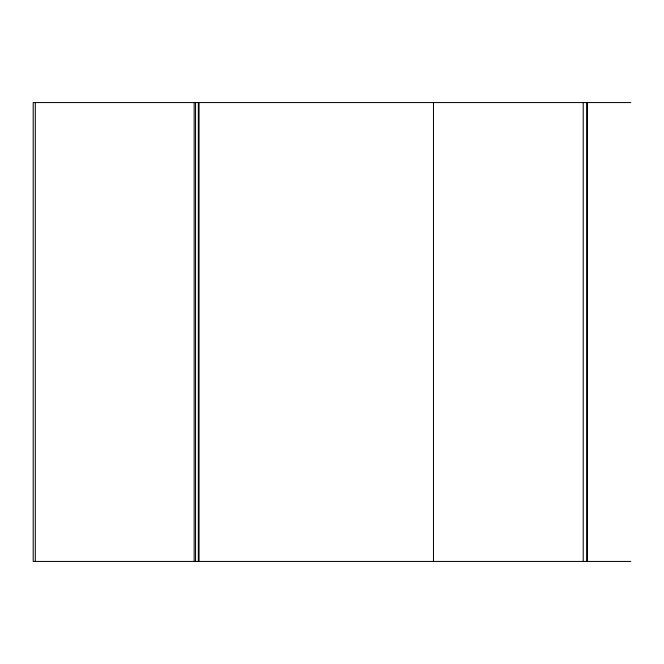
<?xml version="1.0" encoding="UTF-8"?>
<svg xmlns="http://www.w3.org/2000/svg" width="664" height="664" viewBox="0 0 664 664"><rect width="100%" height="100%" fill="white"/><g stroke="black" fill="none" stroke-linecap="round" stroke-linejoin="round"><path stroke-width="1" d="M630.8 102.563L33.2 102.563L33.2 561.437L630.8 561.437M587.416 102.563L587.416 561.437M586.719 102.563L586.719 561.437M583.216 102.563L583.216 561.437M433.467 102.563L433.467 561.437M199.042 102.563L199.042 561.437M198.345 102.563L198.345 561.437M195.548 102.563L195.548 561.437M194.145 102.563L194.145 561.437M35.3 102.563L35.3 561.437"/></g></svg>
